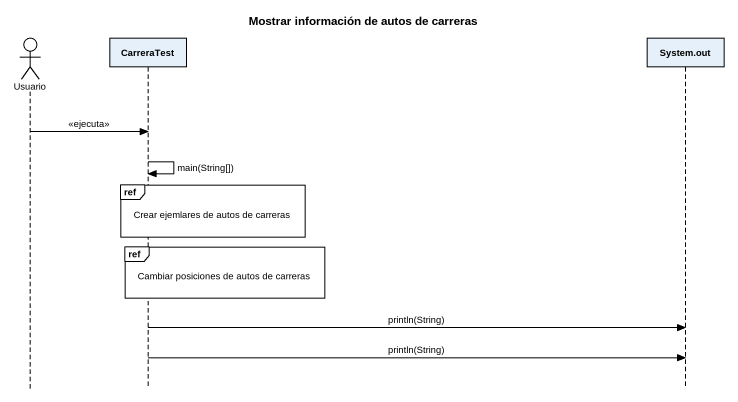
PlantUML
@startuml
title Mostrar información de autos de carreras
hide footbox
actor Usuario
participant CarreraTest
participant "System.out" as System_out

Usuario -> CarreraTest : <<ejecuta>>
CarreraTest -> CarreraTest : main(String[])
ref over CarreraTest : Crear ejemlares de autos de carreras
ref over CarreraTest : Cambiar posiciones de autos de carreras
CarreraTest -> System_out : println(String)
CarreraTest -> System_out : println(String)
@enduml
